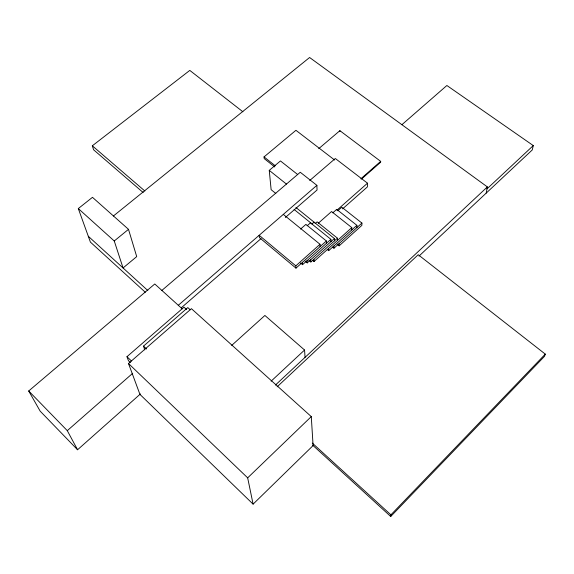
<?xml version="1.0" encoding="UTF-8"?>
<svg xmlns="http://www.w3.org/2000/svg" width="574" height="574" viewBox="0 0 574 574"><rect width="100%" height="100%" fill="white"/><g stroke="black" fill="none" stroke-linecap="round" stroke-linejoin="round"><path stroke-width="0.86" d="M351.769 229.923L351.79 227.605L331.55 211.541L318.34 223.2M356.841 227.641L356.885 225.331L336.701 209.367L332.769 212.846M337.785 210.773L341.803 207.221L361.921 223.078L361.864 225.381L339.148 245.83L337.074 244.151M309.738 180.501L335.309 158.496L367.496 183.192L367.389 186.909L342.578 208.871M318.735 148.659L339.887 130.671L380.684 161.366L380.648 162.212L361.469 179.081M312.658 445.173L390.722 516.5L390.901 514.828L545.3 354.122L418.209 254.72L277.127 386.819M486.207 193.101L487.369 186.916L309.601 57.5L113.351 216.032M401.9 124.694L446.881 85.497L533.275 145.581L532.249 149.95L418.998 256.097M545.3 354.122L544.575 356.26L390.722 516.5M253.098 504.144L313.095 445.575L311.28 416.602L191.422 308.668L128.497 363.514L139.934 394.381L253.098 504.144L247.667 477.855L128.497 363.514M247.667 477.855L311.28 416.602M275.405 385.082L487.369 186.916M487.003 188.875L533.275 145.581M271.129 381.172L304.564 350.025L264.901 315.47L231.695 345.404M312.665 260.395L314.014 261.507L351.79 227.605M327.309 249.511L328.701 250.644L356.885 225.331M332.568 247.1L333.953 248.219L361.921 223.078M300.496 262.985L302.534 264.679L330.897 239.322L310.477 222.834L307.176 225.74M305.181 261.199L307.219 262.878L334.391 238.554L295.94 207.501M308.826 260.316L310.85 261.988L337.426 238.181L317.128 221.858L315.119 223.63M300.568 229.069L305.892 224.398L326.376 240.987L295.976 268.137L295.818 265.855L320.005 244.273L283.305 214.396M182.252 308.855L154.765 283.987L28.7 390.98L40.166 411.142L77.562 449.765L140.458 393.915M336.931 210.206L367.496 183.192M360.824 178.83L380.684 161.366M312.069 223.882L314.035 222.152M77.562 449.765L67.287 430.658L132.68 373.308M181.406 307.693L261.034 238.605M285.335 217.524L317.049 190.008L316.884 185.337L300.267 172.265L161.868 290.415M130.341 362.51L128.433 360.68L126.969 356.698L183.996 307.183L186.579 309.508M144.756 349.853L143.507 346.122L187.813 307.585L190.259 309.788M178.299 305.282L316.884 185.337M275.821 193.467L271.129 189.678L269.256 170.363L280.456 160.942L297.641 174.503M274.731 166.955L264.219 158.603L264.04 156.91L295.933 130.305L334.628 160.031M128.497 229.335L136.712 256.607L123.058 267.958L114.255 240.98L128.497 229.335L92.471 197.327L78.301 208.57L90.405 242.106L145.301 292.266M143.156 192.52L93.576 149.764L92.321 145.796L189.793 70.401L242.888 111.772M264.04 156.91L275.283 165.829M269.256 170.363L286.433 184.075M294.096 209.453L312.163 224.039M295.818 265.855L259.168 235.29L259.455 237.629L295.976 268.137M92.321 145.796L144.87 191.027M78.301 208.57L114.255 240.98M88.296 236.266L147.841 290.552M312.292 443.071L390.901 514.828M143.507 346.122L146.549 348.985M126.969 356.698L131.453 360.989M28.7 390.98L67.287 430.658M304.564 350.025L305.052 357.365M302.398 262.404L302.534 264.679M307.09 260.61L307.219 262.878M310.742 259.728L310.85 261.988M313.913 259.254L314.014 261.507M320.005 244.273L320.091 246.598M326.376 240.987L326.434 243.311M328.651 248.37L328.701 250.644M330.897 239.322L330.94 241.64M334.391 238.554L334.427 240.865M333.917 245.959L333.953 248.219M337.426 238.181L337.447 240.477M339.134 243.563L339.148 245.83M339.887 130.671L339.894 131.539"/></g></svg>
